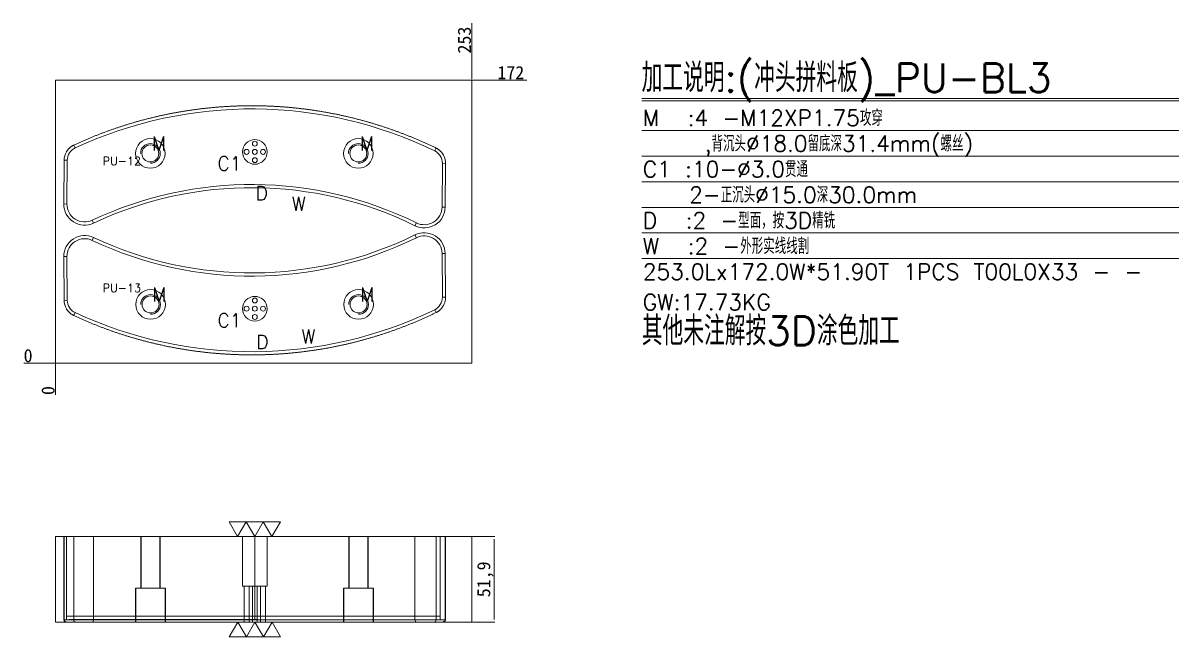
# Model space of a CAD drawing. Header units: millimetres. Extents: x 15797 to 16500, y 53714 to 54087.
import ezdxf

# ---------------------------------------------------------------- set-up
doc = ezdxf.new("R2010")
doc.units = ezdxf.units.MM
doc.linetypes.add('DASHED', pattern=[0])
for name, color, linetype in [('dim', 4, 'Continuous'), ('PH_W', 1, 'Continuous'), ('PUNCH', 2, 'Continuous'), ('PUNCH_W', 1, 'Continuous')]:
    doc.layers.add(name, color=color, linetype=linetype)
doc.styles.add('_PUG_ERP', font='txt')
doc.styles.add('chinesef_fs', font='txt.shx', dxfattribs={"bigfont": 'gbcbig.shx'})
doc.dimstyles.new('_PUG_ERP', dxfattribs={"dimtxt": 8, "dimasz": 1.5, "dimexe": 0.5, "dimexo": 0.5, "dimgap": 0.5, "dimtad": 1, "dimtxsty": '_PUG_ERP', "dimblk": 'CLOSEDBLANK', "dimcen": 0, "dimclrd": 4, "dimclre": 4, "dimclrt": 3, "dimazin": 3, "dimtfac": 1, "dimtmove": 0, "dimatfit": 3, "dimldrblk": 'CLOSEDBLANK', "dimlwd": 9, "dimlwe": 9})

# ---------------------------------------------------------------- blocks, each defined once
blk = doc.blocks.new('*D733')
at = {"layer": 'Defpoints', "color": 0}
for p in [(16070.12, 54052.56), (16083.62, 54052.56), (15817.12, 53880.56)]:
    blk.add_point(p, dxfattribs=at)
at = {"layer": 'dim', "color": 4, "lineweight": 9}
blk.add_line((16070.62, 54052.56), (16103.55, 54052.56), dxfattribs=at)
at = {"layer": 'dim', "color": 3, "lineweight": 13, "insert": (16093.84, 54057.06), "char_height": 8, "attachment_point": 5, "style": '_PUG_ERP'}
blk.add_mtext('172', dxfattribs=at)
blk = doc.blocks.new('_ClosedBlank')
blk = doc.blocks.new('*D734')
at = {"layer": 'Defpoints', "color": 0}
for p in [(15803.62, 53880.56), (15817.12, 53880.56), (15817.12, 53880.56)]:
    blk.add_point(p, dxfattribs=at)
at = {"layer": 'dim', "color": 4, "lineweight": 9}
blk.add_line((15816.62, 53880.56), (15797.79, 53880.56), dxfattribs=at)
at = {"layer": 'dim', "color": 3, "lineweight": 13, "insert": (15800.46, 53885.06), "char_height": 8, "attachment_point": 5, "style": '_PUG_ERP'}
blk.add_mtext('0', dxfattribs=at)
blk = doc.blocks.new('*D735')
at = {"layer": 'Defpoints', "color": 0}
for p in [(15817.12, 53880.56), (15817.12, 53880.56), (15817.12, 53867.06)]:
    blk.add_point(p, dxfattribs=at)
at = {"layer": 'dim', "color": 4, "lineweight": 9}
blk.add_line((15817.12, 53880.06), (15817.12, 53861.22), dxfattribs=at)
at = {"layer": 'dim', "color": 3, "lineweight": 13, "insert": (15812.62, 53863.89), "char_height": 8, "attachment_point": 5, "rotation": 90, "style": '_PUG_ERP'}
blk.add_mtext('0', dxfattribs=at)
blk = doc.blocks.new('*D736')
at = {"layer": 'Defpoints', "color": 0}
for p in [(16070.12, 54066.06), (16070.12, 54052.56), (15817.12, 53880.56)]:
    blk.add_point(p, dxfattribs=at)
at = {"layer": 'dim', "color": 4, "lineweight": 9}
blk.add_line((16070.12, 54053.06), (16070.12, 54087.13), dxfattribs=at)
at = {"layer": 'dim', "color": 3, "lineweight": 13, "insert": (16065.62, 54076.84), "char_height": 8, "attachment_point": 5, "rotation": 90, "style": '_PUG_ERP'}
blk.add_mtext('253', dxfattribs=at)
blk = doc.blocks.new('*D737')
at = {"layer": 'Defpoints', "color": 0}
for p in [(16070.12, 53775.12), (16070.12, 53723.22), (16083.62, 53723.22)]:
    blk.add_point(p, dxfattribs=at)
at = {"layer": 'dim', "color": 4, "lineweight": 9}
for p, q in [((16070.62, 53775.12), (16084.12, 53775.12)), ((16083.62, 53773.62), (16083.62, 53724.72)), ((16070.62, 53723.22), (16084.12, 53723.22))]:
    blk.add_line(p, q, dxfattribs=at)
at = {"layer": 'dim', "color": 3, "lineweight": 13, "insert": (16078.36, 53749.17), "char_height": 8, "attachment_point": 5, "rotation": 90, "style": '_PUG_ERP'}
blk.add_mtext('51,9', dxfattribs=at)

msp = doc.modelspace()

# ---------------------------------------------------------------- linework, layer by layer
at = {"layer": 'dim', "color": 252, "linetype": 'DASHED', "lineweight": 13, "ltscale": 0.2}
for p, q in [((15817.122, 54052.557), (16070.122, 54052.557)), ((15817.122, 53880.557), (15817.122, 54052.557)), ((16070.122, 53880.557), (16070.122, 54052.557)), ((15817.122, 53880.557), (16070.122, 53880.557)), ((15817.122, 53775.117), (16070.122, 53775.117)), ((15817.122, 53723.217), (15817.122, 53775.117)), ((16070.122, 53723.217), (16070.122, 53775.117)), ((15817.122, 53723.217), (16070.122, 53723.217))]:
    msp.add_line(p, q, dxfattribs=at)
at = {"layer": 'dim', "color": 8, "linetype": 'Continuous', "lineweight": 13}
for p, q in [((16173.542, 54041.383), (16499.847, 54041.383)), ((16173.542, 54039.925), (16499.847, 54039.925)), ((16173.542, 54021.92), (16499.847, 54021.92)), ((16173.542, 54006.345), (16499.847, 54006.345)), ((16173.542, 54006.345), (16499.847, 54006.345)), ((16173.542, 53990.769), (16499.847, 53990.769)), ((16173.542, 53975.194), (16499.847, 53975.194)), ((16173.542, 53959.618), (16499.847, 53959.618)), ((16173.542, 53944.043), (16499.847, 53944.043))]:
    msp.add_line(p, q, dxfattribs=at)
at = {"layer": 'dim', "lineweight": 13}
for points in [[(15953.796, 53784.114), (15948.6, 53775.114), (15943.404, 53784.114), (15938.208, 53775.114), (15933.012, 53784.114), (15927.816, 53775.114), (15922.619, 53784.114), (15953.796, 53784.114)], [(15922.715, 53714.217), (15927.911, 53723.217), (15933.107, 53714.217), (15938.303, 53723.217), (15943.499, 53714.217), (15948.695, 53723.217), (15953.892, 53714.217), (15922.715, 53714.217)]]:
    msp.add_lwpolyline(points, close=True, dxfattribs=at)
at = {"layer": 'PH_W', "color": 1, "lineweight": 13}
for points in [[(16048.382, 54011.227, -0.012371), (16048.827, 54010.998, -0.0123149), (16049.259, 54010.748, -0.0122895), (16049.679, 54010.476, -0.0122351), (16050.085, 54010.184, -0.012118), (16050.476, 54009.872, -0.0120369), (16050.852, 54009.542), (16050.975, 54009.427, -0.2073536), (16054.15, 54001.937), (16053.936, 53975.372, -0.5528483), (16035.586, 53964.053, 0.2285139), (15840.289, 53965.621, -0.5528483), (15822.123, 53977.233), (15822.336, 54003.798, -0.1309272), (15823.733, 54008.876), (15823.846, 54009.065, -0.0114609), (15824.116, 54009.486, -0.0116632), (15824.406, 54009.893, -0.0118069), (15824.714, 54010.287, -0.0120224), (15825.041, 54010.665, -0.0121863), (15825.385, 54011.027, -0.012319), (15825.747, 54011.372, -0.01243), (15826.126, 54011.699, -0.0125193), (15826.521, 54012.006, -0.0125521), (15826.93, 54012.293, -0.0125965), (15827.353, 54012.559, -0.0126554), (15827.789, 54012.803, -0.0126175), (15828.237, 54013.026), (15828.691, 54013.236), (15829.145, 54013.445), (15829.599, 54013.654), (15830.054, 54013.861), (15830.509, 54014.068), (15830.965, 54014.274), (15831.421, 54014.479), (15831.878, 54014.683), (15832.335, 54014.886), (15832.792, 54015.088), (15833.249, 54015.29), (15833.707, 54015.49), (15834.166, 54015.69), (15834.625, 54015.889), (15835.084, 54016.086), (15835.544, 54016.283), (15836.003, 54016.479), (15836.464, 54016.674), (15836.925, 54016.869), (15837.386, 54017.062), (15837.847, 54017.254), (15838.309, 54017.446), (15838.771, 54017.637), (15839.234, 54017.826), (15839.697, 54018.015), (15840.16, 54018.203), (15840.624, 54018.39), (15841.088, 54018.576), (15841.552, 54018.761), (15842.017, 54018.946), (15842.482, 54019.129), (15842.948, 54019.312), (15843.414, 54019.493), (15843.88, 54019.674), (15844.346, 54019.854), (15844.813, 54020.033), (15845.281, 54020.211), (15845.748, 54020.388), (15846.216, 54020.564), (15846.684, 54020.739), (15847.153, 54020.913), (15847.622, 54021.087), (15848.091, 54021.259), (15848.561, 54021.431), (15849.031, 54021.602), (15849.501, 54021.771), (15849.972, 54021.94), (15850.443, 54022.108), (15850.914, 54022.275), (15851.386, 54022.441), (15851.858, 54022.606), (15852.33, 54022.771), (15852.802, 54022.934), (15853.275, 54023.096), (15853.749, 54023.258), (15854.222, 54023.418), (15854.696, 54023.578), (15855.17, 54023.737), (15855.644, 54023.894), (15856.119, 54024.051), (15856.594, 54024.207), (15857.07, 54024.362), (15857.545, 54024.516), (15858.021, 54024.67), (15858.498, 54024.822), (15858.974, 54024.973), (15859.451, 54025.123), (15859.928, 54025.273), (15860.406, 54025.421), (15860.883, 54025.569), (15861.361, 54025.716), (15861.84, 54025.861), (15862.318, 54026.006), (15862.797, 54026.15), (15863.276, 54026.293), (15863.756, 54026.435), (15864.235, 54026.576), (15864.715, 54026.716), (15865.195, 54026.855), (15865.676, 54026.994), (15866.157, 54027.131), (15866.638, 54027.267), (15867.119, 54027.403), (15867.601, 54027.537), (15868.082, 54027.671), (15868.565, 54027.803), (15869.047, 54027.935), (15869.53, 54028.066), (15870.012, 54028.196), (15870.495, 54028.324), (15870.979, 54028.452), (15871.462, 54028.579), (15871.946, 54028.705), (15872.43, 54028.831), (15872.915, 54028.955), (15873.399, 54029.078), (15873.884, 54029.2), (15874.369, 54029.322), (15874.854, 54029.442), (15875.34, 54029.561), (15875.826, 54029.68), (15876.312, 54029.797), (15876.798, 54029.914), (15877.284, 54030.03), (15877.771, 54030.144), (15878.258, 54030.258), (15878.745, 54030.371), (15879.232, 54030.483), (15879.72, 54030.594), (15880.208, 54030.704), (15880.696, 54030.813), (15881.184, 54030.921), (15881.672, 54031.028), (15882.161, 54031.134), (15882.65, 54031.239), (15883.139, 54031.343), (15883.628, 54031.447), (15884.117, 54031.549), (15884.607, 54031.65), (15885.097, 54031.751), (15885.587, 54031.85), (15886.077, 54031.949), (15886.567, 54032.046), (15887.058, 54032.143), (15887.549, 54032.239), (15888.04, 54032.333), (15888.531, 54032.427), (15889.022, 54032.52), (15889.514, 54032.612), (15890.005, 54032.703), (15890.497, 54032.793), (15890.989, 54032.882), (15891.481, 54032.97), (15891.974, 54033.057), (15892.466, 54033.143), (15892.959, 54033.228), (15893.452, 54033.312), (15893.945, 54033.395), (15894.438, 54033.477), (15894.931, 54033.559), (15895.425, 54033.639), (15895.918, 54033.718), (15896.412, 54033.797), (15896.906, 54033.874), (15897.4, 54033.951), (15897.895, 54034.026), (15898.389, 54034.101), (15898.884, 54034.174), (15899.378, 54034.247), (15899.873, 54034.319), (15900.368, 54034.389), (15900.863, 54034.459), (15901.358, 54034.528), (15901.854, 54034.595), (15902.349, 54034.662), (15902.845, 54034.728), (15903.341, 54034.793), (15903.837, 54034.857), (15904.333, 54034.92), (15904.829, 54034.982), (15905.325, 54035.043), (15905.821, 54035.103), (15906.318, 54035.162), (15906.815, 54035.22), (15907.311, 54035.277), (15907.808, 54035.334), (15908.305, 54035.389), (15908.802, 54035.443), (15909.299, 54035.496), (15909.797, 54035.549), (15910.294, 54035.6), (15910.791, 54035.65), (15911.289, 54035.7), (15911.787, 54035.748), (15912.284, 54035.796), (15912.782, 54035.842), (15913.28, 54035.888), (15913.778, 54035.932), (15914.276, 54035.976), (15914.774, 54036.019), (15915.273, 54036.06), (15915.771, 54036.101), (15916.269, 54036.141), (15916.768, 54036.179), (15917.266, 54036.217), (15917.765, 54036.254), (15918.264, 54036.29), (15918.763, 54036.325), (15919.261, 54036.359), (15919.76, 54036.391), (15920.259, 54036.423), (15920.758, 54036.454), (15921.257, 54036.484), (15921.757, 54036.513), (15922.256, 54036.541), (15922.755, 54036.569), (15923.254, 54036.595), (15923.754, 54036.62), (15924.253, 54036.644), (15924.753, 54036.667), (15925.252, 54036.689), (15925.752, 54036.711), (15926.251, 54036.731), (15926.751, 54036.75), (15927.251, 54036.769), (15927.75, 54036.786), (15928.25, 54036.802), (15928.75, 54036.818), (15929.25, 54036.832), (15929.749, 54036.846), (15930.249, 54036.858), (15930.749, 54036.87), (15931.249, 54036.88), (15931.749, 54036.89), (15932.249, 54036.898), (15932.749, 54036.906), (15933.249, 54036.913), (15933.749, 54036.918), (15934.249, 54036.923), (15934.749, 54036.927), (15935.249, 54036.929), (15935.749, 54036.931), (15936.249, 54036.932), (15936.749, 54036.932), (15937.249, 54036.931), (15937.749, 54036.929), (15938.232, 54036.926), (15938.732, 54036.922), (15939.232, 54036.917), (15939.731, 54036.911), (15940.231, 54036.904), (15940.731, 54036.896), (15941.231, 54036.887), (15941.731, 54036.877), (15942.231, 54036.866), (15942.731, 54036.854), (15943.231, 54036.842), (15943.731, 54036.828), (15944.23, 54036.813), (15944.73, 54036.798), (15945.23, 54036.781), (15945.73, 54036.763), (15946.229, 54036.745), (15946.729, 54036.725), (15947.228, 54036.704), (15947.728, 54036.683), (15948.227, 54036.66), (15948.727, 54036.637), (15949.226, 54036.612), (15949.726, 54036.587), (15950.225, 54036.561), (15950.724, 54036.533), (15951.223, 54036.505), (15951.722, 54036.476), (15952.222, 54036.445), (15952.721, 54036.414), (15953.22, 54036.382), (15953.718, 54036.348), (15954.217, 54036.314), (15954.716, 54036.279), (15955.215, 54036.243), (15955.713, 54036.206), (15956.212, 54036.168), (15956.71, 54036.129), (15957.209, 54036.089), (15957.707, 54036.048), (15958.205, 54036.006), (15958.703, 54035.963), (15959.202, 54035.919), (15959.7, 54035.874), (15960.197, 54035.828), (15960.695, 54035.781), (15961.193, 54035.733), (15961.691, 54035.685), (15962.188, 54035.635), (15962.685, 54035.584), (15963.183, 54035.533), (15963.68, 54035.48), (15964.177, 54035.426), (15964.674, 54035.372), (15965.171, 54035.316), (15965.668, 54035.26), (15966.165, 54035.202), (15966.661, 54035.144), (15967.158, 54035.084), (15967.654, 54035.024), (15968.15, 54034.963), (15968.646, 54034.9), (15969.142, 54034.837), (15969.638, 54034.773), (15970.134, 54034.708), (15970.629, 54034.642), (15971.125, 54034.574), (15971.62, 54034.506), (15972.115, 54034.437), (15972.611, 54034.367), (15973.105, 54034.296), (15973.6, 54034.224), (15974.095, 54034.151), (15974.589, 54034.078), (15975.084, 54034.003), (15975.578, 54033.927), (15976.072, 54033.85), (15976.566, 54033.772), (15977.06, 54033.694), (15977.553, 54033.614), (15978.047, 54033.534), (15978.54, 54033.452), (15979.033, 54033.369), (15979.526, 54033.286), (15980.019, 54033.202), (15980.512, 54033.116), (15981.004, 54033.03), (15981.497, 54032.942), (15981.989, 54032.854), (15982.481, 54032.765), (15982.972, 54032.675), (15983.464, 54032.584), (15983.956, 54032.491), (15984.447, 54032.398), (15984.938, 54032.304), (15985.429, 54032.209), (15985.919, 54032.113), (15986.41, 54032.016), (15986.9, 54031.919), (15987.39, 54031.82), (15987.88, 54031.72), (15988.37, 54031.619), (15988.86, 54031.518), (15989.349, 54031.415), (15989.838, 54031.311), (15990.327, 54031.207), (15990.816, 54031.101), (15991.304, 54030.995), (15991.793, 54030.888), (15992.281, 54030.779), (15992.769, 54030.67), (15993.257, 54030.56), (15993.744, 54030.449), (15994.231, 54030.336), (15994.718, 54030.223), (15995.205, 54030.109), (15995.692, 54029.994), (15996.178, 54029.878), (15996.664, 54029.762), (15997.15, 54029.644), (15997.636, 54029.525), (15998.121, 54029.405), (15998.607, 54029.285), (15999.092, 54029.163), (15999.576, 54029.041), (16000.061, 54028.917), (16000.545, 54028.793), (16001.029, 54028.667), (16001.513, 54028.541), (16001.996, 54028.414), (16002.48, 54028.286), (16002.963, 54028.156), (16003.446, 54028.026), (16003.928, 54027.895), (16004.41, 54027.763), (16004.892, 54027.63), (16005.374, 54027.497), (16005.856, 54027.362), (16006.337, 54027.226), (16006.818, 54027.09), (16007.299, 54026.952), (16007.779, 54026.813), (16008.259, 54026.674), (16008.739, 54026.534), (16009.219, 54026.392), (16009.698, 54026.25), (16010.177, 54026.107), (16010.656, 54025.963), (16011.134, 54025.818), (16011.612, 54025.672), (16012.09, 54025.525), (16012.568, 54025.377), (16013.045, 54025.228), (16013.522, 54025.078), (16013.999, 54024.928), (16014.476, 54024.776), (16014.952, 54024.623), (16015.428, 54024.47), (16015.903, 54024.316), (16016.379, 54024.16), (16016.853, 54024.004), (16017.328, 54023.847), (16017.803, 54023.689), (16018.277, 54023.53), (16018.75, 54023.37), (16019.224, 54023.209), (16019.697, 54023.047), (16020.17, 54022.885), (16020.642, 54022.721), (16021.114, 54022.557), (16021.586, 54022.391), (16022.058, 54022.225), (16022.529, 54022.058), (16023, 54021.889), (16023.47, 54021.72), (16023.94, 54021.55), (16024.41, 54021.379), (16024.88, 54021.208), (16025.349, 54021.035), (16025.818, 54020.861), (16026.286, 54020.687), (16026.755, 54020.511), (16027.222, 54020.335), (16027.69, 54020.157), (16028.157, 54019.979), (16028.624, 54019.8), (16029.09, 54019.62), (16029.557, 54019.439), (16030.022, 54019.257), (16030.488, 54019.074), (16030.953, 54018.891), (16031.417, 54018.706), (16031.882, 54018.521), (16032.346, 54018.334), (16032.809, 54018.147), (16033.273, 54017.959), (16033.735, 54017.77), (16034.198, 54017.58), (16034.66, 54017.389), (16035.122, 54017.197), (16035.583, 54017.004), (16036.044, 54016.811), (16036.505, 54016.616), (16036.965, 54016.421), (16037.425, 54016.224), (16037.884, 54016.027), (16038.343, 54015.829), (16038.802, 54015.63), (16039.26, 54015.43), (16039.718, 54015.23), (16040.176, 54015.028), (16040.633, 54014.825), (16041.09, 54014.622), (16041.546, 54014.418), (16042.002, 54014.212), (16042.458, 54014.006), (16042.913, 54013.799), (16043.368, 54013.592), (16043.822, 54013.383), (16044.276, 54013.173), (16044.729, 54012.963), (16045.182, 54012.751), (16045.635, 54012.539), (16046.087, 54012.326), (16046.539, 54012.112), (16046.991, 54011.897), (16047.442, 54011.681), (16047.892, 54011.464), (16048.343, 54011.247)], [(15938.232, 53885.564), (15937.732, 53885.561), (15937.232, 53885.559), (15936.732, 53885.557), (15936.232, 53885.557), (15935.732, 53885.558), (15935.232, 53885.56), (15934.732, 53885.563), (15934.232, 53885.566), (15933.732, 53885.571), (15933.232, 53885.577), (15932.732, 53885.584), (15932.232, 53885.591), (15931.732, 53885.6), (15931.232, 53885.609), (15930.732, 53885.62), (15930.233, 53885.631), (15929.733, 53885.644), (15929.233, 53885.657), (15928.733, 53885.672), (15928.233, 53885.687), (15927.734, 53885.704), (15927.234, 53885.721), (15926.734, 53885.739), (15926.235, 53885.759), (15925.735, 53885.779), (15925.236, 53885.8), (15924.736, 53885.823), (15924.237, 53885.846), (15923.737, 53885.87), (15923.238, 53885.895), (15922.738, 53885.921), (15922.239, 53885.949), (15921.74, 53885.977), (15921.241, 53886.006), (15920.742, 53886.036), (15920.243, 53886.067), (15919.744, 53886.099), (15919.245, 53886.132), (15918.746, 53886.166), (15918.247, 53886.201), (15917.748, 53886.236), (15917.25, 53886.273), (15916.751, 53886.311), (15916.253, 53886.35), (15915.754, 53886.39), (15915.256, 53886.43), (15914.758, 53886.472), (15914.26, 53886.515), (15913.762, 53886.558), (15913.263, 53886.603), (15912.766, 53886.649), (15912.268, 53886.695), (15911.77, 53886.743), (15911.272, 53886.791), (15910.775, 53886.841), (15910.277, 53886.891), (15909.78, 53886.942), (15909.283, 53886.995), (15908.786, 53887.048), (15908.289, 53887.102), (15907.792, 53887.158), (15907.295, 53887.214), (15906.798, 53887.271), (15906.301, 53887.329), (15905.805, 53887.388), (15905.309, 53887.449), (15904.812, 53887.51), (15904.316, 53887.572), (15903.82, 53887.635), (15903.324, 53887.699), (15902.829, 53887.764), (15902.333, 53887.829), (15901.837, 53887.896), (15901.342, 53887.964), (15900.847, 53888.033), (15900.352, 53888.103), (15899.857, 53888.173), (15899.362, 53888.245), (15898.867, 53888.318), (15898.373, 53888.391), (15897.878, 53888.466), (15897.384, 53888.541), (15896.89, 53888.618), (15896.396, 53888.695), (15895.902, 53888.774), (15895.408, 53888.853), (15894.915, 53888.934), (15894.422, 53889.015), (15893.928, 53889.097), (15893.435, 53889.18), (15892.942, 53889.265), (15892.45, 53889.35), (15891.957, 53889.436), (15891.465, 53889.523), (15890.973, 53889.611), (15890.481, 53889.7), (15889.989, 53889.79), (15889.497, 53889.881), (15889.006, 53889.973), (15888.514, 53890.065), (15888.023, 53890.159), (15887.532, 53890.254), (15887.042, 53890.35), (15886.551, 53890.446), (15886.061, 53890.544), (15885.57, 53890.642), (15885.08, 53890.742), (15884.591, 53890.842), (15884.101, 53890.944), (15883.612, 53891.046), (15883.122, 53891.15), (15882.633, 53891.254), (15882.145, 53891.359), (15881.656, 53891.465), (15881.168, 53891.572), (15880.679, 53891.68), (15880.191, 53891.789), (15879.704, 53891.899), (15879.216, 53892.01), (15878.729, 53892.122), (15878.242, 53892.235), (15877.755, 53892.349), (15877.268, 53892.464), (15876.782, 53892.579), (15876.296, 53892.696), (15875.81, 53892.813), (15875.324, 53892.932), (15874.838, 53893.051), (15874.353, 53893.172), (15873.868, 53893.293), (15873.383, 53893.415), (15872.899, 53893.539), (15872.414, 53893.663), (15871.93, 53893.788), (15871.446, 53893.914), (15870.963, 53894.041), (15870.479, 53894.169), (15869.996, 53894.298), (15869.513, 53894.428), (15869.031, 53894.558), (15868.548, 53894.69), (15868.066, 53894.823), (15867.585, 53894.956), (15867.103, 53895.091), (15866.622, 53895.226), (15866.141, 53895.363), (15865.66, 53895.5), (15865.179, 53895.638), (15864.699, 53895.778), (15864.219, 53895.918), (15863.74, 53896.059), (15863.26, 53896.201), (15862.781, 53896.344), (15862.302, 53896.488), (15861.824, 53896.633), (15861.345, 53896.778), (15860.867, 53896.925), (15860.39, 53897.073), (15859.912, 53897.221), (15859.435, 53897.371), (15858.958, 53897.521), (15858.482, 53897.673), (15858.005, 53897.825), (15857.529, 53897.978), (15857.054, 53898.132), (15856.578, 53898.287), (15856.103, 53898.443), (15855.629, 53898.6), (15855.154, 53898.758), (15854.68, 53898.917), (15854.206, 53899.076), (15853.733, 53899.237), (15853.26, 53899.398), (15852.787, 53899.561), (15852.314, 53899.724), (15851.842, 53899.888), (15851.37, 53900.054), (15850.898, 53900.22), (15850.427, 53900.387), (15849.956, 53900.555), (15849.486, 53900.724), (15849.015, 53900.893), (15848.545, 53901.064), (15848.076, 53901.236), (15847.606, 53901.408), (15847.137, 53901.582), (15846.669, 53901.756), (15846.201, 53901.931), (15845.733, 53902.107), (15845.265, 53902.285), (15844.798, 53902.463), (15844.331, 53902.641), (15843.864, 53902.821), (15843.398, 53903.002), (15842.932, 53903.184), (15842.467, 53903.366), (15842.002, 53903.55), (15841.537, 53903.734), (15841.072, 53903.919), (15840.608, 53904.105), (15840.145, 53904.292), (15839.681, 53904.48), (15839.218, 53904.669), (15838.756, 53904.859), (15838.294, 53905.05), (15837.832, 53905.241), (15837.37, 53905.434), (15836.909, 53905.627), (15836.448, 53905.821), (15835.988, 53906.017), (15835.528, 53906.213), (15835.069, 53906.41), (15834.609, 53906.607), (15834.151, 53906.806), (15833.692, 53907.006), (15833.234, 53907.206), (15832.777, 53907.408), (15832.319, 53907.61), (15831.862, 53907.813), (15831.406, 53908.017), (15830.95, 53908.222), (15830.494, 53908.428), (15830.039, 53908.635), (15829.584, 53908.843), (15829.13, 53909.051), (15828.676, 53909.261), (15828.237, 53909.464, -0.0126356), (15827.789, 53909.686, -0.0126164), (15827.353, 53909.93, -0.0126068), (15826.93, 53910.196, -0.0125639), (15826.521, 53910.483, -0.012503), (15826.126, 53910.791, -0.0124311), (15825.747, 53911.117, -0.0123138), (15825.385, 53911.462, -0.0121798), (15825.041, 53911.824, -0.0120216), (15824.714, 53912.202, -0.0118073), (15824.406, 53912.596, -0.0116635), (15824.116, 53913.003, -0.0114609), (15823.846, 53913.424), (15823.733, 53913.613, -0.1309272), (15822.336, 53918.691), (15822.123, 53945.256, -0.5528483), (15840.289, 53956.868, 0.2285139), (16035.586, 53958.436, -0.5528483), (16053.936, 53947.117), (16054.15, 53920.553, -0.2073538), (16050.975, 53913.063, -0.0119807), (16050.605, 53912.727, -0.0121302), (16050.219, 53912.409, -0.0121933), (16049.818, 53912.11, -0.0122455), (16049.403, 53911.831, -0.0123439), (16048.975, 53911.574, -0.0123617), (16048.534, 53911.337), (16048.382, 53911.262), (16047.932, 53911.044), (16047.482, 53910.828), (16047.031, 53910.612), (16046.579, 53910.397), (16046.128, 53910.182), (16045.675, 53909.969), (16045.223, 53909.757), (16044.77, 53909.545), (16044.316, 53909.335), (16043.862, 53909.125), (16043.408, 53908.916), (16042.953, 53908.708), (16042.498, 53908.501), (16042.043, 53908.295), (16041.587, 53908.09), (16041.13, 53907.885), (16040.674, 53907.682), (16040.217, 53907.479), (16039.759, 53907.277), (16039.301, 53907.077), (16038.843, 53906.877), (16038.384, 53906.678), (16037.925, 53906.479), (16037.466, 53906.282), (16037.006, 53906.086), (16036.546, 53905.89), (16036.085, 53905.696), (16035.624, 53905.502), (16035.163, 53905.309), (16034.701, 53905.117), (16034.239, 53904.926), (16033.777, 53904.736), (16033.314, 53904.547), (16032.85, 53904.359), (16032.387, 53904.172), (16031.923, 53903.985), (16031.459, 53903.8), (16030.994, 53903.615), (16030.529, 53903.431), (16030.064, 53903.248), (16029.598, 53903.066), (16029.132, 53902.885), (16028.665, 53902.705), (16028.199, 53902.526), (16027.731, 53902.348), (16027.264, 53902.17), (16026.796, 53901.994), (16026.328, 53901.818), (16025.86, 53901.644), (16025.391, 53901.47), (16024.922, 53901.297), (16024.452, 53901.125), (16023.982, 53900.954), (16023.512, 53900.784), (16023.041, 53900.615), (16022.571, 53900.447), (16022.099, 53900.279), (16021.628, 53900.113), (16021.156, 53899.947), (16020.684, 53899.783), (16020.212, 53899.619), (16019.739, 53899.456), (16019.266, 53899.295), (16018.792, 53899.134), (16018.319, 53898.974), (16017.845, 53898.815), (16017.37, 53898.656), (16016.896, 53898.499), (16016.421, 53898.343), (16015.945, 53898.188), (16015.47, 53898.033), (16014.994, 53897.88), (16014.518, 53897.727), (16014.041, 53897.575), (16013.565, 53897.425), (16013.088, 53897.275), (16012.61, 53897.126), (16012.133, 53896.978), (16011.655, 53896.831), (16011.177, 53896.685), (16010.698, 53896.54), (16010.219, 53896.396), (16009.74, 53896.252), (16009.261, 53896.11), (16008.781, 53895.969), (16008.302, 53895.828), (16007.821, 53895.689), (16007.341, 53895.55), (16006.86, 53895.412), (16006.379, 53895.276), (16005.898, 53895.14), (16005.417, 53895.005), (16004.935, 53894.871), (16004.453, 53894.738), (16003.971, 53894.606), (16003.488, 53894.475), (16003.006, 53894.345), (16002.523, 53894.215), (16002.039, 53894.087), (16001.556, 53893.96), (16001.072, 53893.833), (16000.588, 53893.708), (16000.104, 53893.583), (15999.619, 53893.46), (15999.135, 53893.337), (15998.65, 53893.216), (15998.164, 53893.095), (15997.679, 53892.975), (15997.193, 53892.856), (15996.707, 53892.738), (15996.221, 53892.621), (15995.735, 53892.505), (15995.248, 53892.39), (15994.761, 53892.276), (15994.274, 53892.163), (15993.787, 53892.051), (15993.3, 53891.939), (15992.812, 53891.829), (15992.324, 53891.72), (15991.836, 53891.611), (15991.348, 53891.504), (15990.859, 53891.397), (15990.371, 53891.292), (15989.882, 53891.187), (15989.392, 53891.083), (15988.903, 53890.981), (15988.414, 53890.879), (15987.924, 53890.778), (15987.434, 53890.678), (15986.944, 53890.579), (15986.454, 53890.481), (15985.963, 53890.384), (15985.472, 53890.288), (15984.981, 53890.193), (15984.49, 53890.099), (15983.999, 53890.006), (15983.508, 53889.914), (15983.016, 53889.822), (15982.524, 53889.732), (15982.032, 53889.643), (15981.54, 53889.554), (15981.048, 53889.467), (15980.555, 53889.381), (15980.063, 53889.295), (15979.57, 53889.211), (15979.077, 53889.127), (15978.584, 53889.044), (15978.091, 53888.963), (15977.597, 53888.882), (15977.104, 53888.802), (15976.61, 53888.724), (15976.116, 53888.646), (15975.622, 53888.569), (15975.128, 53888.493), (15974.633, 53888.418), (15974.139, 53888.344), (15973.644, 53888.271), (15973.149, 53888.199), (15972.654, 53888.128), (15972.159, 53888.058), (15971.664, 53887.989), (15971.169, 53887.921), (15970.673, 53887.854), (15970.178, 53887.787), (15969.682, 53887.722), (15969.186, 53887.658), (15968.69, 53887.594), (15968.194, 53887.532), (15967.698, 53887.471), (15967.202, 53887.41), (15966.705, 53887.351), (15966.209, 53887.292), (15965.712, 53887.235), (15965.215, 53887.178), (15964.718, 53887.123), (15964.221, 53887.068), (15963.724, 53887.014), (15963.227, 53886.961), (15962.73, 53886.91), (15962.232, 53886.859), (15961.735, 53886.809), (15961.237, 53886.76), (15960.739, 53886.712), (15960.242, 53886.666), (15959.744, 53886.62), (15959.246, 53886.575), (15958.748, 53886.531), (15958.249, 53886.488), (15957.751, 53886.446), (15957.253, 53886.405), (15956.755, 53886.364), (15956.256, 53886.325), (15955.758, 53886.287), (15955.259, 53886.25), (15954.76, 53886.214), (15954.262, 53886.178), (15953.763, 53886.144), (15953.264, 53886.111), (15952.765, 53886.079), (15952.266, 53886.047), (15951.767, 53886.017), (15951.268, 53885.987), (15950.768, 53885.959), (15950.269, 53885.931), (15949.77, 53885.905), (15949.271, 53885.879), (15948.771, 53885.855), (15948.272, 53885.831), (15947.772, 53885.809), (15947.273, 53885.787), (15946.773, 53885.766), (15946.273, 53885.747), (15945.774, 53885.728), (15945.274, 53885.71), (15944.774, 53885.693), (15944.275, 53885.678), (15943.775, 53885.663), (15943.275, 53885.649), (15942.775, 53885.636), (15942.275, 53885.624), (15941.776, 53885.613), (15941.276, 53885.603), (15940.776, 53885.594), (15940.276, 53885.586), (15939.776, 53885.579), (15939.276, 53885.573), (15938.776, 53885.568), (15938.276, 53885.564)]]:
    msp.add_lwpolyline(points, format="xyb", close=True, dxfattribs=at)
at = {"layer": 'PUNCH', "color": 155, "linetype": 'DASHED', "lineweight": 13, "ltscale": 0.578201}
for p, q in [((15828.237, 54013.025), (15829.057, 54011.262)), ((16048.382, 54011.227), (16047.549, 54009.508)), ((15824.244, 54003.783), (15822.336, 54003.798)), ((15824.03, 53977.218), (15824.244, 54003.783)), ((16052.242, 54001.952), (16052.028, 53975.387)), ((16054.15, 54001.937), (16052.242, 54001.952)), ((15824.03, 53977.218), (15822.123, 53977.233)), ((16053.936, 53975.372), (16052.028, 53975.387)), ((15839.474, 53967.346), (15840.289, 53965.621)), ((16036.429, 53965.765), (16035.586, 53964.053)), ((15839.474, 53955.143), (15840.289, 53956.868)), ((16036.429, 53956.725), (16035.586, 53958.436)), ((16052.028, 53947.102), (16053.936, 53947.117)), ((16052.242, 53920.537), (16052.028, 53947.102)), ((15824.03, 53945.271), (15822.123, 53945.256)), ((15824.03, 53945.271), (15824.244, 53918.707)), ((15822.336, 53918.691), (15824.244, 53918.707)), ((16052.242, 53920.537), (16054.15, 53920.553)), ((15829.057, 53911.227), (15828.237, 53909.464)), ((16047.549, 53912.982), (16048.382, 53911.262)), ((15840.289, 53724.617), (15840.289, 53775.117)), ((16035.586, 53724.617), (16035.586, 53775.117)), ((16053.936, 53724.617), (16053.936, 53775.117)), ((16054.15, 53724.617), (16054.15, 53775.117)), ((16050.975, 53726.717), (16050.975, 53724.617))]:
    msp.add_line(p, q, dxfattribs=at)
at = {"layer": 'PUNCH', "color": 155, "linetype": 'Continuous', "lineweight": 13}
for p, q in [((15822.123, 53724.617), (15822.123, 53775.117)), ((15822.336, 53724.617), (15822.336, 53775.117)), ((15823.733, 53726.717), (15823.733, 53775.117)), ((15823.733, 53724.617), (15823.733, 53726.717))]:
    msp.add_line(p, q, dxfattribs=at)
at = {"layer": 'PUNCH', "color": 223, "linetype": 'DASHED', "lineweight": 13, "ltscale": 0.578201}
for p, q in [((15868.994, 53775.117), (15868.994, 53743.717)), ((15869.154, 53775.117), (15869.154, 53743.717)), ((15880.501, 53743.717), (15880.501, 53775.117)), ((15880.661, 53743.717), (15880.661, 53775.117)), ((15930.751, 53775.117), (15930.751, 53745.117)), ((15945.751, 53745.117), (15945.751, 53775.117)), ((15995.398, 53775.117), (15995.398, 53743.717)), ((15995.558, 53775.117), (15995.558, 53743.717)), ((16006.905, 53743.717), (16006.905, 53775.117)), ((16007.065, 53743.717), (16007.065, 53775.117)), ((15865.747, 53743.717), (15865.747, 53723.217)), ((15865.747, 53743.717), (15865.908, 53743.717)), ((15865.908, 53743.717), (15865.908, 53723.217)), ((15865.908, 53743.717), (15883.908, 53743.717)), ((15883.747, 53723.217), (15883.747, 53743.717)), ((15883.908, 53723.217), (15883.908, 53743.717)), ((15945.751, 53745.117), (15930.751, 53745.117)), ((15931.751, 53745.117), (15931.751, 53723.217)), ((15934.751, 53723.217), (15934.751, 53745.117)), ((15936.751, 53745.117), (15936.751, 53723.217)), ((15939.751, 53723.217), (15939.751, 53745.117)), ((15941.751, 53745.117), (15941.751, 53723.217)), ((15944.751, 53723.217), (15944.751, 53745.117)), ((15992.151, 53743.717), (15992.151, 53723.217)), ((15992.151, 53743.717), (15992.312, 53743.717)), ((15992.312, 53743.717), (15992.312, 53723.217)), ((15992.312, 53743.717), (16010.312, 53743.717)), ((16010.151, 53723.217), (16010.151, 53743.717)), ((16010.312, 53723.217), (16010.312, 53743.717))]:
    msp.add_line(p, q, dxfattribs=at)
at = {"layer": 'PUNCH', "color": 2, "linetype": 'Continuous', "lineweight": 13}
for p, q in [((15822.336, 53724.617), (15823.733, 53724.617)), ((15824.03, 53723.217), (15824.244, 53723.217)), ((15824.244, 53723.217), (15829.057, 53723.217)), ((15829.057, 53723.217), (16047.549, 53723.217)), ((16047.549, 53723.217), (16052.242, 53723.217))]:
    msp.add_line(p, q, dxfattribs=at)
at = {"layer": 'PUNCH', "color": 2, "linetype": 'DASHED', "lineweight": 13, "ltscale": 0.578201}
msp.add_line((15824.03, 53723.217), (15824.03, 53723.217), dxfattribs=at)
at = {"layer": 'PUNCH', "color": 30, "linetype": 'DASHED', "lineweight": 13, "ltscale": 0.578201}
for centre in [(15874.747, 54007.952), (16001.151, 54007.952), (15874.908, 53916.194), (16001.312, 53916.194)]:
    msp.add_circle(centre, 9, dxfattribs=at)
at = {"layer": 'PUNCH', "color": 42, "linetype": 'Continuous', "lineweight": 13}
for centre, radius in [((15938.251, 54008.878), 7.5), ((15933.251, 54008.878), 1.5), ((15938.251, 54013.878), 1.5), ((15938.251, 54008.878), 1.5), ((15943.251, 54008.878), 1.5), ((15938.251, 54003.878), 1.5), ((15938.251, 53913.603), 7.5), ((15938.251, 53918.603), 1.5), ((15933.251, 53913.603), 1.5), ((15938.251, 53913.603), 1.5), ((15943.251, 53913.603), 1.5), ((15938.251, 53908.603), 1.5)]:
    msp.add_circle(centre, radius, dxfattribs=at)
at = {"layer": 'PUNCH', "color": 30, "linetype": 'Continuous', "lineweight": 13, "ltscale": 0.578201}
for centre in [(15874.747, 54007.952), (16001.151, 54007.952), (15874.908, 53916.194), (16001.312, 53916.194)]:
    msp.add_circle(centre, 5.15, dxfattribs=at)
at = {"layer": 'PUNCH', "color": 155, "linetype": 'DASHED', "lineweight": 13, "ltscale": 0.578201}
for centre, radius, start, end in [((15936.455, 53780.247), 254.759, 64.14637, 114.93363), ((15832.565, 54003.716), 8.322, 114.93363, 179.54), ((16043.92, 54002.019), 8.322, 359.54, 64.14637), ((15936.312, 53762.334), 226.732, 63.79626, 115.28374), ((15834.852, 53977.131), 10.822, 179.54, 295.28374), ((16041.207, 53975.474), 10.822, 243.79626, 359.54), ((15834.852, 53945.358), 10.822, 64.71626, 180.46), ((15936.312, 54160.156), 226.732, 244.71626, 296.20374), ((16041.207, 53947.015), 10.822, 0.46, 116.20374), ((15832.565, 53918.774), 8.322, 180.46, 245.06637), ((16043.92, 53920.47), 8.322, 295.85363, 0.46), ((15936.455, 54142.242), 254.759, 245.06637, 295.85363)]:
    msp.add_arc(centre, radius, start, end, dxfattribs=at)
at = {"layer": 'PUNCH', "color": 30, "linetype": 'DASHED', "lineweight": 13, "ltscale": 0.2}
for centre in [(15874.747, 54007.952), (16001.151, 54007.952), (15874.908, 53916.194), (16001.312, 53916.194)]:
    msp.add_arc(centre, 6, 270, 180, dxfattribs=at)
at = {"layer": 'PUNCH', "color": 2, "linetype": 'Continuous', "lineweight": 13}
for centre, start, end in [((15824.03, 53725.217), 197.457603, 270), ((16052.242, 53725.217), 270, 342.542397)]:
    msp.add_arc(centre, 2, start, end, dxfattribs=at)
at = {"layer": 'PUNCH', "color": 155, "linetype": 'Continuous', "lineweight": 13}
for centre, major_axis, ratio, start_param, end_param in [((15824.03, 53725.217), (0, -2), 0.999968, 5.0170816, 6.2831853), ((15824.244, 53725.217), (0, 2), 0.999968, 1.875489, 3.1415927), ((15829.057, 53725.217), (0, -2), 0.421568, 4.9479437, 6.2831853), ((16047.549, 53725.217), (0, -2), 0.436074, 0, 1.2712774)]:
    msp.add_ellipse(centre, major_axis=major_axis, ratio=ratio, start_param=start_param, end_param=end_param, dxfattribs=at)
at = {"layer": 'PUNCH', "color": 155, "linetype": 'DASHED', "lineweight": 13, "ltscale": 0.578201}
for centre, ratio, start_param, end_param in [((15839.474, 53725.217), 0.427101, 3.1415927, 4.4076963), ((16036.429, 53725.217), 0.441564, 1.875489, 3.1415927), ((16052.028, 53725.217), 0.999968, 3.1415927, 4.4076963), ((16052.242, 53725.217), 0.999968, 3.1415927, 4.4076963)]:
    msp.add_ellipse(centre, major_axis=(0, 2), ratio=ratio, start_param=start_param, end_param=end_param, dxfattribs=at)
at = {"layer": 'PUNCH', "color": 155, "linetype": 'Continuous', "lineweight": 13}
for points, degree in [([(15828.237, 53726.717), (15828.237, 53775.117)], 1), ([(15938.232, 53726.717), (15938.232, 53775.117)], 1), ([(16048.382, 53726.717), (16048.382, 53775.117)], 1), ([(16050.975, 53726.717), (16050.975, 53775.117)], 1), ([(15828.237, 53724.751), (15828.237, 53726.717)], 1), ([(15876.816, 53726.717), (15876.811, 53726.717), (15876.805, 53726.717), (15876.8, 53726.717)], 3), ([(15938.232, 53724.676), (15938.232, 53725.357), (15938.232, 53726.037), (15938.232, 53726.717)], 3), ([(16048.404, 53726.717), (16048.397, 53726.717), (16048.39, 53726.717), (16048.382, 53726.717)], 3)]:
    msp.add_open_spline(points, degree=degree, dxfattribs=at)
for points, knots in [([(15823.733, 53726.717), (15823.742, 53726.717), (15823.761, 53726.717), (15823.789, 53726.717), (15823.819, 53726.717), (15823.849, 53726.717), (15823.879, 53726.717), (15823.91, 53726.717), (15823.942, 53726.717), (15823.975, 53726.717), (15824.008, 53726.717), (15824.042, 53726.717), (15824.077, 53726.717), (15824.112, 53726.717), (15824.148, 53726.717), (15824.185, 53726.717), (15824.223, 53726.717), (15824.261, 53726.717), (15824.3, 53726.717), (15824.34, 53726.717), (15824.381, 53726.717), (15824.423, 53726.717), (15824.465, 53726.717), (15824.509, 53726.717), (15824.553, 53726.717), (15824.598, 53726.717), (15824.644, 53726.717), (15824.691, 53726.717), (15824.739, 53726.717), (15824.809, 53726.717), (15824.91, 53726.717), (15825.052, 53726.717), (15825.221, 53726.717), (15825.386, 53726.717), (15825.533, 53726.717), (15825.649, 53726.717), (15825.756, 53726.717), (15825.854, 53726.717), (15825.942, 53726.717), (15826.02, 53726.717), (15826.069, 53726.717), (15826.092, 53726.717)], [0, 0, 0, 0, 0.0150273, 0.0302591, 0.0456954, 0.0613363, 0.0771822, 0.0932333, 0.1094897, 0.1259519, 0.1426202, 0.1594949, 0.1765765, 0.1938655, 0.2113624, 0.2290677, 0.2469821, 0.2651063, 0.283441, 0.3019869, 0.3207449, 0.3397158, 0.3589007, 0.3783006, 0.3979164, 0.4177494, 0.4377997, 0.4580641, 0.478541, 0.4992289, 0.5474388, 0.6053995, 0.6730587, 0.7504544, 0.7976783, 0.8410496, 0.8805766, 0.9162507, 0.9480525, 0.9759707, 1, 1, 1, 1]), ([(15826.092, 53726.717), (15826.255, 53726.717), (15826.423, 53726.717), (15826.68, 53726.717), (15826.767, 53726.717), (15826.943, 53726.717), (15827.032, 53726.717), (15827.48, 53726.717), (15827.852, 53726.717), (15828.237, 53726.717)], [0, 0, 0, 0, 0.25, 0.25, 0.375, 0.375, 0.5, 0.5, 1, 1, 1, 1]), ([(15876.8, 53726.717), (15872.625, 53726.717), (15868.476, 53726.717), (15860.237, 53726.717), (15856.148, 53726.717), (15848.041, 53726.717), (15844.023, 53726.717), (15836.067, 53726.717), (15832.129, 53726.717), (15828.237, 53726.717)], [0, 0, 0, 0, 0.25, 0.25, 0.5, 0.5, 0.75, 0.75, 1, 1, 1, 1]), ([(15938.232, 53726.717), (15933.068, 53726.717), (15927.904, 53726.717), (15917.591, 53726.717), (15912.443, 53726.717), (15902.182, 53726.717), (15897.069, 53726.717), (15886.898, 53726.717), (15881.839, 53726.717), (15876.816, 53726.717)], [0, 0, 0, 0, 0.25, 0.25, 0.5, 0.5, 0.75, 0.75, 1, 1, 1, 1]), ([(15938.232, 53726.717), (15942.935, 53726.717), (15947.644, 53726.717), (15953.529, 53726.717), (15954.707, 53726.717), (15957.061, 53726.717), (15958.239, 53726.717), (15960.591, 53726.717), (15961.767, 53726.717), (15964.115, 53726.717), (15965.287, 53726.717), (15975.832, 53726.717), (15985.127, 53726.717), (15998.953, 53726.717), (16003.542, 53726.717), (16010.395, 53726.717), (16012.674, 53726.717), (16016.086, 53726.717), (16017.222, 53726.717), (16019.491, 53726.717), (16020.625, 53726.717), (16022.322, 53726.717), (16022.887, 53726.717), (16024.016, 53726.717), (16025.707, 53726.717), (16029.639, 53726.717), (16037.444, 53726.717), (16044.034, 53726.717), (16048.382, 53726.717)], [0, 0, 0, 0, 0.125, 0.125, 0.15625, 0.15625, 0.1875, 0.1875, 0.21875, 0.21875, 0.25, 0.25, 0.5, 0.5, 0.625, 0.625, 0.6875, 0.6875, 0.71875, 0.71875, 0.75, 0.75, 0.765625, 0.765625, 0.78125, 0.8125, 0.875, 1, 1, 1, 1]), ([(16050.975, 53724.617), (16050.975, 53724.791), (16050.975, 53725.141), (16050.975, 53725.666), (16050.975, 53726.192), (16050.975, 53726.542), (16050.975, 53726.717)], [0, 0, 0, 0, 0.2486165, 0.5, 0.75, 1, 1, 1, 1])]:
    msp.add_open_spline(points, degree=3, knots=knots, dxfattribs=at)
at = {"layer": 'PUNCH', "color": 155, "linetype": 'DASHED', "lineweight": 13, "ltscale": 0.578201}
for points, knots in [([(15828.237, 53726.717), (15828.221, 53726.717), (15828.19, 53726.717), (15828.142, 53726.717), (15828.095, 53726.717), (15828.047, 53726.717), (15828, 53726.717), (15827.953, 53726.717), (15827.905, 53726.717), (15827.858, 53726.717), (15827.81, 53726.717), (15827.763, 53726.717), (15827.716, 53726.717), (15827.669, 53726.717), (15827.621, 53726.717), (15827.574, 53726.717), (15827.527, 53726.717), (15827.48, 53726.717), (15827.432, 53726.717), (15827.385, 53726.717), (15827.338, 53726.717), (15827.291, 53726.717), (15827.244, 53726.717), (15827.197, 53726.717), (15827.15, 53726.717), (15827.097, 53726.717), (15827.036, 53726.717), (15826.968, 53726.717), (15826.899, 53726.717), (15826.829, 53726.717), (15826.759, 53726.717), (15826.687, 53726.717), (15826.615, 53726.717), (15826.542, 53726.717), (15826.468, 53726.717), (15826.393, 53726.717), (15826.318, 53726.717), (15826.242, 53726.717), (15826.166, 53726.717), (15826.115, 53726.717), (15826.089, 53726.717)], [0, 0, 0, 0, 0.0205697, 0.0411857, 0.0618485, 0.0825586, 0.1033166, 0.124123, 0.1449783, 0.1658832, 0.1868381, 0.2078437, 0.2289006, 0.2500093, 0.2711705, 0.2923848, 0.3136527, 0.334975, 0.3563523, 0.3777853, 0.3992745, 0.4208207, 0.4424246, 0.4640868, 0.4858081, 0.5075892, 0.5387818, 0.5706022, 0.6030533, 0.6361279, 0.6698019, 0.7040748, 0.7389478, 0.7744222, 0.8104996, 0.8471817, 0.8844705, 0.9223682, 0.9608771, 1, 1, 1, 1]), ([(15860.494, 53726.717), (15861.802, 53726.717), (15863.113, 53726.717), (15864.912, 53726.717), (15865.395, 53726.717), (15865.88, 53726.717)], [0, 0, 0, 0, 0.7311335, 0.7311335, 1, 1, 1, 1]), ([(15891.716, 53726.717), (15891.825, 53726.717), (15891.935, 53726.717), (15892.402, 53726.717), (15892.76, 53726.717), (15893.118, 53726.717)], [0, 0, 0, 0, 0.2343752, 0.2343752, 1, 1, 1, 1]), ([(15972.012, 53726.717), (15971.333, 53726.717), (15970.467, 53726.717), (15969.6, 53726.717), (15969.414, 53726.717)], [0, 0, 0, 0, 0.7853758, 1, 1, 1, 1]), ([(15978.494, 53726.717), (15977.994, 53726.717), (15977.494, 53726.717), (15975.827, 53726.717), (15974.658, 53726.717), (15973.429, 53726.717), (15973.369, 53726.717), (15973.31, 53726.717)], [0, 0, 0, 0, 0.2897228, 0.2897228, 0.9658554, 0.9658554, 1, 1, 1, 1]), ([(16036.879, 53726.717), (16036.318, 53726.717), (16035.755, 53726.717), (16034.948, 53726.717), (16034.704, 53726.717), (16034.46, 53726.717)], [0, 0, 0, 0, 0.6978667, 0.6978667, 1, 1, 1, 1]), ([(16050.975, 53726.717), (16050.963, 53726.717), (16050.937, 53726.717), (16050.897, 53726.717), (16050.854, 53726.717), (16050.807, 53726.717), (16050.756, 53726.717), (16050.702, 53726.717), (16050.645, 53726.717), (16050.583, 53726.717), (16050.518, 53726.717), (16050.449, 53726.717), (16050.375, 53726.717), (16050.298, 53726.717), (16050.217, 53726.717), (16050.132, 53726.717), (16050.042, 53726.717), (16049.949, 53726.717), (16049.85, 53726.717), (16049.747, 53726.717), (16049.64, 53726.717), (16049.531, 53726.717), (16049.425, 53726.717), (16049.32, 53726.717), (16049.217, 53726.717), (16049.116, 53726.717), (16049.017, 53726.717), (16048.92, 53726.717), (16048.825, 53726.717), (16048.732, 53726.717), (16048.641, 53726.717), (16048.553, 53726.717), (16048.467, 53726.717), (16048.41, 53726.717), (16048.382, 53726.717)], [0, 0, 0, 0, 0.0159173, 0.0332314, 0.0519421, 0.0720489, 0.0935516, 0.1164499, 0.1407435, 0.1664322, 0.1935155, 0.2219933, 0.2518654, 0.2831316, 0.3157917, 0.3498457, 0.3852936, 0.4221355, 0.4603717, 0.5000025, 0.5420511, 0.5831233, 0.6232198, 0.6623412, 0.7004881, 0.7376609, 0.7738598, 0.8090852, 0.8433372, 0.8766161, 0.9089218, 0.9402544, 0.9706138, 1, 1, 1, 1])]:
    msp.add_open_spline(points, degree=3, knots=knots, dxfattribs=at)
for points in [[(15828.237, 53726.717), (15828.285, 53726.717), (15828.334, 53726.717), (15828.382, 53726.717)], [(15835.33, 53726.717), (15836.163, 53726.717), (15836.998, 53726.717), (15837.835, 53726.717)], [(15869.978, 53726.717), (15870.897, 53726.717), (15871.818, 53726.717), (15872.739, 53726.717)], [(15876.725, 53726.717), (15876.782, 53726.717), (15876.839, 53726.717), (15876.896, 53726.717)], [(15876.896, 53726.717), (15876.951, 53726.717), (15877.006, 53726.717), (15877.06, 53726.717)], [(15879.543, 53726.717), (15880.426, 53726.717), (15881.31, 53726.717), (15882.195, 53726.717)], [(15894.522, 53726.717), (15894.99, 53726.717), (15895.458, 53726.717), (15895.926, 53726.717)], [(15918.135, 53726.717), (15919.054, 53726.717), (15919.974, 53726.717), (15920.893, 53726.717)], [(15938.07, 53726.717), (15938.124, 53726.717), (15938.178, 53726.717), (15938.232, 53726.717)], [(15938.382, 53726.717), (15938.332, 53726.717), (15938.282, 53726.717), (15938.232, 53726.717)], [(15951.736, 53726.717), (15950.913, 53726.717), (15950.09, 53726.717), (15949.267, 53726.717)], [(16015.12, 53726.717), (16014.704, 53726.717), (16014.288, 53726.717), (16013.872, 53726.717)], [(16017.612, 53726.717), (16017.198, 53726.717), (16016.783, 53726.717), (16016.368, 53726.717)], [(16048.382, 53726.717), (16048.329, 53726.717), (16048.276, 53726.717), (16048.223, 53726.717)], [(16048.382, 53726.717), (16048.382, 53726.021), (16048.382, 53725.324), (16048.382, 53724.627)]]:
    msp.add_open_spline(points, degree=3, dxfattribs=at)
at = {"layer": 'PUNCH', "color": 2, "linetype": 'DASHED', "lineweight": 13, "ltscale": 0.578201}
msp.add_open_spline([(16050.975, 53724.617), (16050.836, 53724.617), (16050.556, 53724.618), (16050.128, 53724.62), (16049.704, 53724.623), (16049.28, 53724.625), (16048.842, 53724.627), (16048.539, 53724.627), (16048.382, 53724.627)], degree=3, knots=[0, 0, 0, 0, 0.1809656, 0.3546008, 0.5191748, 0.6765465, 0.8343533, 1, 1, 1, 1], dxfattribs=at)
at = {"layer": 'PUNCH_W', "color": 1, "linetype": 'Continuous', "lineweight": 13}
for p, q in [((15822.122, 53775.117), (15822.122, 53724.617)), ((15822.122, 53775.117), (15822.123, 53775.117)), ((15822.336, 53775.117), (15822.123, 53775.117)), ((15823.733, 53775.117), (15822.336, 53775.117)), ((16054.15, 53775.117), (16050.975, 53775.117)), ((16054.15, 53724.617), (16054.15, 53775.117)), ((15822.122, 53724.617), (15822.123, 53724.617)), ((15822.123, 53724.617), (15822.336, 53724.617)), ((16048.404, 53724.627), (16048.404, 53726.717)), ((16050.975, 53724.617), (16054.15, 53724.617))]:
    msp.add_line(p, q, dxfattribs=at)
at = {"layer": 'PUNCH_W', "color": 1, "linetype": 'DASHED', "lineweight": 13, "ltscale": 0.578201}
for p, q in [((15823.733, 53724.617), (15840.289, 53724.617)), ((16035.586, 53724.617), (15840.289, 53724.617)), ((16050.975, 53724.617), (16035.586, 53724.617))]:
    msp.add_line(p, q, dxfattribs=at)
at = {"layer": 'PUNCH_W', "color": 1, "linetype": 'Continuous', "lineweight": 13}
for points, knots in [([(15828.237, 53775.117), (15828.001, 53775.117), (15827.539, 53775.117), (15827.097, 53775.117), (15826.773, 53775.117), (15826.666, 53775.117), (15826.457, 53775.117), (15826.147, 53775.117), (15825.851, 53775.117), (15825.613, 53775.117), (15825.566, 53775.117), (15825.472, 53775.117), (15825.333, 53775.117), (15825.199, 53775.117), (15824.936, 53775.117), (15824.768, 53775.117), (15824.287, 53775.117), (15823.995, 53775.117), (15823.733, 53775.117)], [0, 0, 0, 0, 0.125, 0.25, 0.25, 0.3125, 0.3125, 0.375, 0.5, 0.5, 0.53125, 0.53125, 0.5625, 0.625, 0.625, 0.75, 0.75, 1, 1, 1, 1]), ([(15938.232, 53775.117), (15928.752, 53775.117), (15919.298, 53775.117), (15909.281, 53775.117), (15908.692, 53775.117), (15907.515, 53775.117), (15905.749, 53775.117), (15901.637, 53775.117), (15898.125, 53775.117), (15891.116, 53775.117), (15886.464, 53775.117), (15881.544, 53775.117), (15881.255, 53775.117), (15880.677, 53775.117), (15880.388, 53775.117), (15879.521, 53775.117), (15877.789, 53775.117), (15873.761, 53775.117), (15870.333, 53775.117), (15863.508, 53775.117), (15859, 53775.117), (15850.067, 53775.117), (15845.642, 53775.117), (15836.877, 53775.117), (15832.536, 53775.117), (15828.237, 53775.117)], [0, 0, 0, 0, 0.25, 0.25, 0.265625, 0.265625, 0.28125, 0.3125, 0.375, 0.375, 0.5, 0.5, 0.5078125, 0.5078125, 0.515625, 0.515625, 0.53125, 0.5625, 0.625, 0.625, 0.75, 0.75, 0.875, 0.875, 1, 1, 1, 1]), ([(16048.382, 53775.117), (16039.81, 53775.117), (16031.033, 53775.117), (16017.56, 53775.117), (16013.032, 53775.117), (16003.902, 53775.117), (15999.3, 53775.117), (15994.081, 53775.117), (15993.501, 53775.117), (15992.339, 53775.117), (15990.597, 53775.117), (15986.526, 53775.117), (15983.027, 53775.117), (15976.02, 53775.117), (15971.332, 53775.117), (15961.928, 53775.117), (15957.21, 53775.117), (15947.744, 53775.117), (15942.996, 53775.117), (15938.232, 53775.117)], [0, 0, 0, 0, 0.25, 0.25, 0.375, 0.375, 0.5, 0.5, 0.515625, 0.515625, 0.53125, 0.5625, 0.625, 0.625, 0.75, 0.75, 0.875, 0.875, 1, 1, 1, 1]), ([(16050.975, 53775.117), (16050.784, 53775.117), (16050.586, 53775.117), (16050.176, 53775.117), (16049.965, 53775.117), (16049.531, 53775.117), (16049.308, 53775.117), (16048.853, 53775.117), (16048.62, 53775.117), (16048.382, 53775.117)], [0, 0, 0, 0, 0.25, 0.25, 0.5, 0.5, 0.75, 0.75, 1, 1, 1, 1]), ([(15823.733, 53724.617), (15823.844, 53724.617), (15824.077, 53724.621), (15824.454, 53724.634), (15824.855, 53724.652), (15825.277, 53724.672), (15825.721, 53724.693), (15826.186, 53724.712), (15826.67, 53724.729), (15827.173, 53724.741), (15827.694, 53724.749), (15828.054, 53724.751), (15828.237, 53724.751)], [0, 0, 0, 0, 0.1039282, 0.2071359, 0.3087191, 0.4086249, 0.5081226, 0.6070615, 0.7055161, 0.8035696, 0.9012159, 1, 1, 1, 1]), ([(15828.237, 53724.751), (15830.914, 53724.749), (15833.58, 53724.747), (15838.88, 53724.743), (15841.516, 53724.741), (15846.751, 53724.737), (15849.351, 53724.735), (15854.51, 53724.732), (15857.069, 53724.73), (15862.142, 53724.726), (15864.655, 53724.725), (15869.633, 53724.721), (15874.561, 53724.718), (15881.792, 53724.713), (15888.852, 53724.708), (15895.731, 53724.703), (15902.422, 53724.699), (15908.917, 53724.695), (15915.211, 53724.691), (15921.297, 53724.687), (15927.171, 53724.683), (15932.829, 53724.68), (15936.456, 53724.677), (15938.232, 53724.676)], [0, 0, 0, 0, 0.0625, 0.0625, 0.125, 0.125, 0.1875, 0.1875, 0.25, 0.25, 0.3125, 0.3125, 0.375, 0.4375, 0.5, 0.5625, 0.625, 0.6875, 0.75, 0.8125, 0.875, 0.9375, 1, 1, 1, 1]), ([(15938.232, 53724.677), (15942.96, 53724.674), (15947.69, 53724.671), (15957.139, 53724.666), (15961.859, 53724.663), (15971.273, 53724.658), (15975.968, 53724.656), (15985.318, 53724.651), (15989.973, 53724.649), (15999.229, 53724.645), (16003.83, 53724.643), (16012.964, 53724.639), (16017.497, 53724.638), (16026.479, 53724.634), (16030.929, 53724.633), (16039.732, 53724.63), (16044.085, 53724.628), (16048.382, 53724.627)], [0, 0, 0, 0, 0.125, 0.125, 0.25, 0.25, 0.375, 0.375, 0.5, 0.5, 0.625, 0.625, 0.75, 0.75, 0.875, 0.875, 1, 1, 1, 1]), ([(16048.404, 53724.627), (16048.522, 53724.627), (16048.639, 53724.627), (16048.87, 53724.627), (16048.984, 53724.626), (16049.21, 53724.626), (16049.322, 53724.625), (16049.542, 53724.624), (16049.76, 53724.623), (16049.972, 53724.621), (16050.181, 53724.62), (16050.284, 53724.62), (16050.589, 53724.618), (16050.785, 53724.617), (16050.975, 53724.617)], [0, 0, 0, 0, 0.125, 0.125, 0.25, 0.25, 0.375, 0.375, 0.5, 0.625, 0.625, 0.75, 0.75, 1, 1, 1, 1])]:
    msp.add_open_spline(points, degree=3, knots=knots, dxfattribs=at)
msp.add_open_spline([(16048.382, 53724.627), (16048.39, 53724.627), (16048.397, 53724.627), (16048.404, 53724.627)], degree=3, dxfattribs=at)

# ---------------------------------------------------------------- texts
at = {"layer": 'dim', "color": 4, "lineweight": 13, "style": 'chinesef_fs'}
for s, height, p in [('加工说明:(冲头拼料板)_PU-BL3', 17.5, (16173.331, 54045.19)), ('M  :4 -M12XP1.75攻穿', 9.7, (16174.056, 54024.68)), ('M', 8.4, (15875.621, 54009.801)), ('M', 8.4, (16002.025, 54009.801)), ('    ,背沉头%%c18.0留底深31.4mm(螺丝)', 9.7, (16174.056, 54009.105)), ('C1', 8.4, (15915.483, 53997.594)), ('C1 :10-%%c3.0贯通', 9.7, (16174.056, 53993.529)), ('D', 8.4, (15938.645, 53979.63)), ('   2-正沉头%%c15.0深30.0mm', 9.7, (16174.056, 53977.954)), ('W', 8.4, (15960.557, 53973.122)), ('D  :2 -型面，按3D精铣', 9.7, (16174.056, 53962.378)), ('253.0Lx172.0W*51.90T 1PCS T00L0X33 - - ', 9.7, (16174.056, 53931.227)), ('M', 8.4, (15875.782, 53918.043)), ('M', 8.4, (16002.185, 53918.043)), ('GW:17.73KG ', 9.7, (16174.056, 53912.737)), ('C1', 8.4, (15915.483, 53902.319)), ('D', 8.4, (15939.004, 53889.219)), ('W', 8.4, (15966.45, 53892.547))]:
    msp.add_text(s, height=height, dxfattribs=at).set_placement(p)
at = {"layer": 'dim', "color": 7, "lineweight": 13, "style": 'chinesef_fs'}
for s, p in [('PU-12', (15845.738, 54000.886)), ('PU-13', (15845.738, 53923.698))]:
    msp.add_text(s, height=5, dxfattribs=at).set_placement(p)
at = {"layer": 'dim', "color": 1, "lineweight": 13, "style": 'chinesef_fs'}
msp.add_text('W  :2 -外形实线线割', height=9.7, dxfattribs=at).set_placement((16174.056, 53946.803))
at = {"layer": 'dim', "color": 21, "lineweight": 13, "style": 'chinesef_fs'}
msp.add_text('其他未注解按3D涂色加工', height=17.5, dxfattribs=at).set_placement((16173.466, 53891.402))

# ---------------------------------------------------------------- dimensions: what is measured, and where the dimension line sits
at = {"layer": 'dim', "lineweight": 13}
for feature_location, offset, dtype, origin, picture, middle in [((16070.122, 54052.557), (0, 13.5), 1, (15817.122, 53880.557), '*D736', (16065.622, 54076.843)), ((16070.122, 54052.557), (13.5, 0), 0, (15817.122, 53880.557), '*D733', (16093.837, 54057.057)), ((15817.122245906, 53880.557270771), (-13.5, 0), 0, (15817.122245906, 53880.557270771), '*D734', (15800.455579239, 53885.057270771)), ((15817.122245906, 53880.557270771), (0, -13.5), 1, (15817.122245906, 53880.557270771), '*D735', (15812.622245906, 53863.890604104))]:
    dim = msp.add_ordinate_dim(feature_location=feature_location, offset=offset, dtype=dtype, origin=origin, dimstyle='_PUG_ERP', dxfattribs=at)
    dim.commit()
    dim.dimension.update_dxf_attribs({"geometry": picture, "text_midpoint": middle})
dim = msp.add_linear_dim(base=(16083.622, 53723.217), p1=(16070.122, 53775.117), p2=(16070.122, 53723.217), angle=90, dimstyle='_PUG_ERP', dxfattribs=at)
dim.commit()
dim.dimension.update_dxf_attribs({"geometry": '*D737', "text_midpoint": (16078.36, 53749.167)})

doc.saveas('drawing.dxf')
